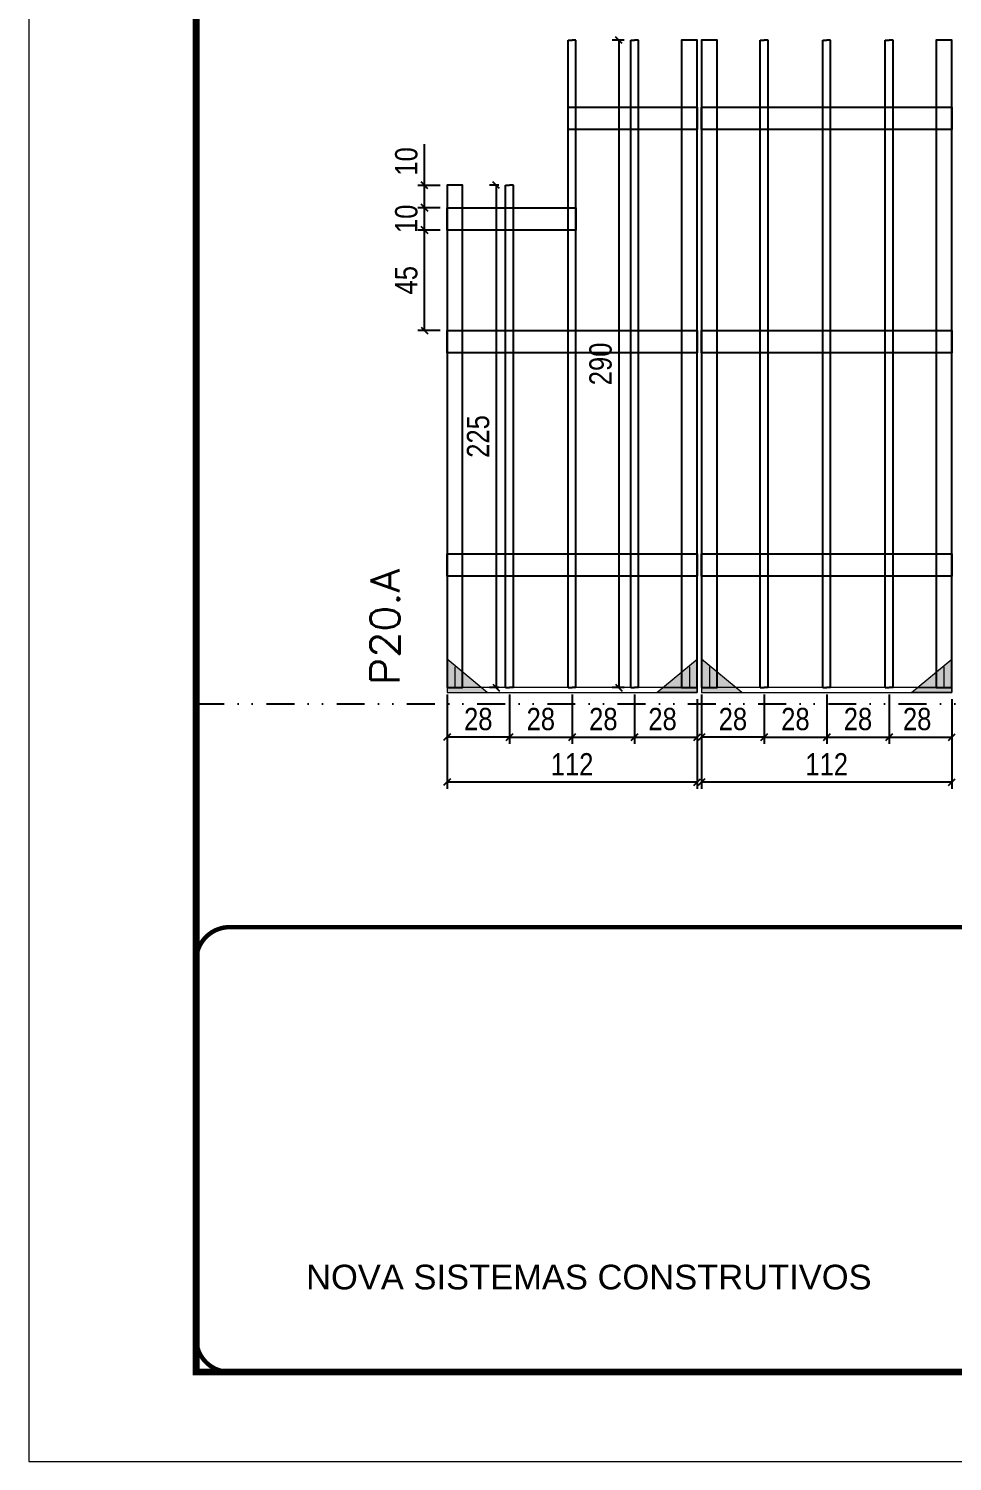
# Model space of a CAD drawing. Extents: x 14400 to 27878, y -21631 to 6985.
# Drawn here: x 19168 to 19582, y -14740 to -14098 of the extents above; entities that cross this region are included whole.
import ezdxf

# ---------------------------------------------------------------- set-up
doc = ezdxf.new("R2010")
doc.units = 0
for name, pattern in [('CONTINUO', [0]), ('DASHED', [0.75, 0.5, -0.25]), ('DIVIDE2', [0.625, 0.25, -0.125, 0, -0.125, 0, -0.125]), ('HIDDEN', [0.375, 0.25, -0.125])]:
    doc.linetypes.add(name, pattern=pattern)
for name, color, linetype in [('COTA', 241, 'Continuous'), ('Nível', 160, 'Continuous'), ('SARR_2.2x10', 60, 'Continuous'), ('SARR_3.5x7', 81, 'Continuous'), ('SARR_7x7', 40, 'Continuous')]:
    doc.layers.add(name, color=color, linetype=linetype)
for name, color, linetype, lineweight in [('Folhas', 255, 'Continuous', 9), ('Madeira', 126, 'Continuous', 18), ('Sarr 2.2x7', 40, 'Continuous', 9), ('SARRAFO DE PRESSAO', 251, 'DASHED', 9), ('Texto Seção', 7, 'Continuous', 15)]:
    doc.layers.add(name, color=color, linetype=linetype, lineweight=lineweight)
doc.styles.add('ARIAL', font='arial.ttf')
doc.styles.add('COTA TECNICA', font='techl___.ttf', dxfattribs={"height": 10})
doc.styles.add('REGUA-120', font='ROMANS.shx', dxfattribs={"height": 15})
doc.dimstyles.new('PAINEL', dxfattribs={"dimtxt": 10, "dimasz": 3, "dimexe": 3, "dimexo": 3, "dimgap": 3, "dimtad": 1, "dimdec": 1, "dimzin": 12, "dimdsep": 46, "dimtxsty": 'COTA TECNICA', "dimblk1": 'OBLIQUE', "dimblk2": 'OBLIQUE', "dimsah": 1, "dimcen": 0.9, "dimclrd": 4, "dimclre": 4, "dimclrt": 240, "dimadec": 1, "dimazin": 3, "dimtfac": 1, "dimtdec": 1, "dimtmove": 0, "dimatfit": 3, "dimfxl": 1, "dimtolj": 1, "dimtzin": 12, "dimarcsym": 0})

# ---------------------------------------------------------------- blocks, each defined once
blk = doc.blocks.new('9999999999')
at = {"color": 30, "linetype": 'CONTINUO', "const_width": 2}
blk.add_lwpolyline([(99583.98, 34230.21), (99583.98, 34414.45, 0.414214), (99568.98, 34429.45), (98228.98, 34429.45, 0.414214), (98213.98, 34414.45), (98213.98, 34245.21, 0.414214), (98228.98, 34230.21), (99583.98, 34230.21)], format="xyb", dxfattribs=at)
at = {"layer": 'Folhas'}
blk.add_lwpolyline([(98138.98, 34190.21), (99623.98, 34190.21), (99623.98, 35240.21), (98138.98, 35240.21)], close=True, dxfattribs=at)
at = {"layer": 'Folhas', "color": 30, "const_width": 3}
blk.add_lwpolyline([(98213.98, 34230.21), (99583.98, 34230.21), (99583.98, 35200.21), (98213.98, 35200.21)], close=True, dxfattribs=at)
at = {"color": 7, "linetype": 'Continuous', "ltscale": 5, "style": 'ARIAL'}
blk.add_text('NOVA SISTEMAS CONSTRUTIVOS', height=11.0592, dxfattribs=at).set_placement((98263.19, 34267.21))
blk = doc.blocks.new('_Oblique')
at = {"color": 0, "linetype": 'ByBlock', "lineweight": -2}
blk.add_line((-0.5, -0.5), (0.5, 0.5), dxfattribs=at)
blk = doc.blocks.new('*D3198')
at = {"layer": 'COTA', "color": 4, "lineweight": -2, "transparency": 16777216}
for p, q in [((19469.77, -14411.34), (19469.77, -14438.52)), ((19581.77, -14411.34), (19581.77, -14438.52)), ((19581.77, -14435.52), (19469.77, -14435.52))]:
    blk.add_line(p, q, dxfattribs=at)
at = {"layer": 'Defpoints', "color": 0, "transparency": 16777216}
for p in [(19469.77, -14408.34), (19581.77, -14408.34), (19469.77, -14435.52)]:
    blk.add_point(p, dxfattribs=at)
at = {"layer": 'COTA', "color": 4, "lineweight": -2, "transparency": 16777216, "xscale": 3, "yscale": 3, "zscale": 3, "rotation": 180}
blk.add_blockref('_Oblique', (19469.77, -14435.52), dxfattribs=at)
at = {"layer": 'COTA', "color": 4, "lineweight": -2, "transparency": 16777216, "xscale": 3, "yscale": 3, "zscale": 3}
blk.add_blockref('_Oblique', (19581.77, -14435.52), dxfattribs=at)
at = {"layer": 'COTA', "color": 240, "transparency": 16777216, "insert": (19525.77, -14427.46), "char_height": 10, "attachment_point": 5, "style": 'COTA TECNICA'}
blk.add_mtext('\\A1;112', dxfattribs=at)
blk = doc.blocks.new('*D3199')
at = {"layer": 'COTA', "color": 4, "lineweight": -2, "transparency": 16777216}
for p, q in [((19469.77, -14396.14), (19469.77, -14418.34)), ((19497.77, -14396.14), (19497.77, -14418.34)), ((19497.77, -14415.34), (19469.77, -14415.34))]:
    blk.add_line(p, q, dxfattribs=at)
at = {"layer": 'Defpoints', "color": 0, "transparency": 16777216}
for p in [(19469.77, -14393.14), (19497.77, -14393.14), (19469.77, -14415.34)]:
    blk.add_point(p, dxfattribs=at)
at = {"layer": 'COTA', "color": 4, "lineweight": -2, "transparency": 16777216, "xscale": 3, "yscale": 3, "zscale": 3, "rotation": 180}
blk.add_blockref('_Oblique', (19469.77, -14415.34), dxfattribs=at)
at = {"layer": 'COTA', "color": 4, "lineweight": -2, "transparency": 16777216, "xscale": 3, "yscale": 3, "zscale": 3}
blk.add_blockref('_Oblique', (19497.77, -14415.34), dxfattribs=at)
at = {"layer": 'COTA', "color": 240, "transparency": 16777216, "insert": (19483.77, -14407.25), "char_height": 10, "attachment_point": 5, "style": 'COTA TECNICA'}
blk.add_mtext('\\A1;28', dxfattribs=at)
blk = doc.blocks.new('*D3200')
at = {"layer": 'COTA', "color": 4, "lineweight": -2, "transparency": 16777216}
for p, q in [((19553.77, -14396.14), (19553.77, -14418.34)), ((19581.77, -14398.34), (19581.77, -14418.34)), ((19553.77, -14415.34), (19581.77, -14415.34))]:
    blk.add_line(p, q, dxfattribs=at)
at = {"layer": 'Defpoints', "color": 0, "transparency": 16777216}
for p in [(19553.77, -14393.14), (19581.77, -14395.34), (19581.77, -14415.34)]:
    blk.add_point(p, dxfattribs=at)
at = {"layer": 'COTA', "color": 4, "lineweight": -2, "transparency": 16777216, "xscale": 3, "yscale": 3, "zscale": 3, "rotation": 180}
blk.add_blockref('_Oblique', (19553.77, -14415.34), dxfattribs=at)
at = {"layer": 'COTA', "color": 4, "lineweight": -2, "transparency": 16777216, "xscale": 3, "yscale": 3, "zscale": 3}
blk.add_blockref('_Oblique', (19581.77, -14415.34), dxfattribs=at)
at = {"layer": 'COTA', "color": 240, "transparency": 16777216, "insert": (19566.27, -14407.25), "char_height": 10, "attachment_point": 5, "style": 'COTA TECNICA'}
blk.add_mtext('\\A1;28', dxfattribs=at)
blk = doc.blocks.new('*D3201')
at = {"layer": 'COTA', "color": 4, "lineweight": -2, "transparency": 16777216}
for p, q in [((19497.77, -14396.14), (19497.77, -14418.34)), ((19525.77, -14396.14), (19525.77, -14418.34)), ((19497.77, -14415.34), (19525.77, -14415.34))]:
    blk.add_line(p, q, dxfattribs=at)
at = {"layer": 'Defpoints', "color": 0, "transparency": 16777216}
for p in [(19497.77, -14393.14), (19525.77, -14393.14), (19525.77, -14415.34)]:
    blk.add_point(p, dxfattribs=at)
at = {"layer": 'COTA', "color": 4, "lineweight": -2, "transparency": 16777216, "xscale": 3, "yscale": 3, "zscale": 3, "rotation": 180}
blk.add_blockref('_Oblique', (19497.77, -14415.34), dxfattribs=at)
at = {"layer": 'COTA', "color": 4, "lineweight": -2, "transparency": 16777216, "xscale": 3, "yscale": 3, "zscale": 3}
blk.add_blockref('_Oblique', (19525.77, -14415.34), dxfattribs=at)
at = {"layer": 'COTA', "color": 240, "transparency": 16777216, "insert": (19511.77, -14407.25), "char_height": 10, "attachment_point": 5, "style": 'COTA TECNICA'}
blk.add_mtext('\\A1;28', dxfattribs=at)
blk = doc.blocks.new('*D3202')
at = {"layer": 'COTA', "color": 4, "lineweight": -2, "transparency": 16777216}
for p, q in [((19525.77, -14396.14), (19525.77, -14418.34)), ((19553.77, -14396.14), (19553.77, -14418.34)), ((19525.77, -14415.34), (19553.77, -14415.34))]:
    blk.add_line(p, q, dxfattribs=at)
at = {"layer": 'Defpoints', "color": 0, "transparency": 16777216}
for p in [(19525.77, -14393.14), (19553.77, -14393.14), (19553.77, -14415.34)]:
    blk.add_point(p, dxfattribs=at)
at = {"layer": 'COTA', "color": 4, "lineweight": -2, "transparency": 16777216, "xscale": 3, "yscale": 3, "zscale": 3, "rotation": 180}
blk.add_blockref('_Oblique', (19525.77, -14415.34), dxfattribs=at)
at = {"layer": 'COTA', "color": 4, "lineweight": -2, "transparency": 16777216, "xscale": 3, "yscale": 3, "zscale": 3}
blk.add_blockref('_Oblique', (19553.77, -14415.34), dxfattribs=at)
at = {"layer": 'COTA', "color": 240, "transparency": 16777216, "insert": (19539.77, -14407.25), "char_height": 10, "attachment_point": 5, "style": 'COTA TECNICA'}
blk.add_mtext('\\A1;28', dxfattribs=at)
blk = doc.blocks.new('*D3164')
at = {"layer": 'COTA', "color": 4, "lineweight": -2, "transparency": 16777216}
for p, q in [((19355.77, -14411.34), (19355.77, -14438.52)), ((19467.77, -14411.34), (19467.77, -14438.52)), ((19467.77, -14435.52), (19355.77, -14435.52))]:
    blk.add_line(p, q, dxfattribs=at)
at = {"layer": 'Defpoints', "color": 0, "transparency": 16777216}
for p in [(19355.77, -14408.34), (19467.77, -14408.34), (19355.77, -14435.52)]:
    blk.add_point(p, dxfattribs=at)
at = {"layer": 'COTA', "color": 4, "lineweight": -2, "transparency": 16777216, "xscale": 3, "yscale": 3, "zscale": 3, "rotation": 180}
blk.add_blockref('_Oblique', (19355.77, -14435.52), dxfattribs=at)
at = {"layer": 'COTA', "color": 4, "lineweight": -2, "transparency": 16777216, "xscale": 3, "yscale": 3, "zscale": 3}
blk.add_blockref('_Oblique', (19467.77, -14435.52), dxfattribs=at)
at = {"layer": 'COTA', "color": 240, "transparency": 16777216, "insert": (19411.77, -14427.46), "char_height": 10, "attachment_point": 5, "style": 'COTA TECNICA'}
blk.add_mtext('\\A1;112', dxfattribs=at)
blk = doc.blocks.new('*D3165')
at = {"layer": 'COTA', "color": 4, "lineweight": -2, "transparency": 16777216}
for p, q in [((19355.77, -14396.14), (19355.77, -14418.34)), ((19383.77, -14396.14), (19383.77, -14418.34)), ((19383.77, -14415.34), (19355.77, -14415.34))]:
    blk.add_line(p, q, dxfattribs=at)
at = {"layer": 'Defpoints', "color": 0, "transparency": 16777216}
for p in [(19355.77, -14393.14), (19383.77, -14393.14), (19355.77, -14415.34)]:
    blk.add_point(p, dxfattribs=at)
at = {"layer": 'COTA', "color": 4, "lineweight": -2, "transparency": 16777216, "xscale": 3, "yscale": 3, "zscale": 3, "rotation": 180}
blk.add_blockref('_Oblique', (19355.77, -14415.34), dxfattribs=at)
at = {"layer": 'COTA', "color": 4, "lineweight": -2, "transparency": 16777216, "xscale": 3, "yscale": 3, "zscale": 3}
blk.add_blockref('_Oblique', (19383.77, -14415.34), dxfattribs=at)
at = {"layer": 'COTA', "color": 240, "transparency": 16777216, "insert": (19369.77, -14407.25), "char_height": 10, "attachment_point": 5, "style": 'COTA TECNICA'}
blk.add_mtext('\\A1;28', dxfattribs=at)
blk = doc.blocks.new('*D3166')
at = {"layer": 'COTA', "color": 4, "lineweight": -2, "transparency": 16777216}
for p, q in [((19439.77, -14396.14), (19439.77, -14418.34)), ((19467.77, -14398.34), (19467.77, -14418.34)), ((19439.77, -14415.34), (19467.77, -14415.34))]:
    blk.add_line(p, q, dxfattribs=at)
at = {"layer": 'Defpoints', "color": 0, "transparency": 16777216}
for p in [(19439.77, -14393.14), (19467.77, -14395.34), (19467.77, -14415.34)]:
    blk.add_point(p, dxfattribs=at)
at = {"layer": 'COTA', "color": 4, "lineweight": -2, "transparency": 16777216, "xscale": 3, "yscale": 3, "zscale": 3, "rotation": 180}
blk.add_blockref('_Oblique', (19439.77, -14415.34), dxfattribs=at)
at = {"layer": 'COTA', "color": 4, "lineweight": -2, "transparency": 16777216, "xscale": 3, "yscale": 3, "zscale": 3}
blk.add_blockref('_Oblique', (19467.77, -14415.34), dxfattribs=at)
at = {"layer": 'COTA', "color": 240, "transparency": 16777216, "insert": (19452.27, -14407.25), "char_height": 10, "attachment_point": 5, "style": 'COTA TECNICA'}
blk.add_mtext('\\A1;28', dxfattribs=at)
blk = doc.blocks.new('*D3167')
at = {"layer": 'COTA', "color": 4, "lineweight": -2, "transparency": 16777216}
for p, q in [((19383.77, -14396.14), (19383.77, -14418.34)), ((19411.77, -14396.14), (19411.77, -14418.34)), ((19383.77, -14415.34), (19411.77, -14415.34))]:
    blk.add_line(p, q, dxfattribs=at)
at = {"layer": 'Defpoints', "color": 0, "transparency": 16777216}
for p in [(19383.77, -14393.14), (19411.77, -14393.14), (19411.77, -14415.34)]:
    blk.add_point(p, dxfattribs=at)
at = {"layer": 'COTA', "color": 4, "lineweight": -2, "transparency": 16777216, "xscale": 3, "yscale": 3, "zscale": 3, "rotation": 180}
blk.add_blockref('_Oblique', (19383.77, -14415.34), dxfattribs=at)
at = {"layer": 'COTA', "color": 4, "lineweight": -2, "transparency": 16777216, "xscale": 3, "yscale": 3, "zscale": 3}
blk.add_blockref('_Oblique', (19411.77, -14415.34), dxfattribs=at)
at = {"layer": 'COTA', "color": 240, "transparency": 16777216, "insert": (19397.77, -14407.25), "char_height": 10, "attachment_point": 5, "style": 'COTA TECNICA'}
blk.add_mtext('\\A1;28', dxfattribs=at)
blk = doc.blocks.new('*D3168')
at = {"layer": 'COTA', "color": 4, "lineweight": -2, "transparency": 16777216}
for p, q in [((19411.77, -14396.14), (19411.77, -14418.34)), ((19439.77, -14396.14), (19439.77, -14418.34)), ((19411.77, -14415.34), (19439.77, -14415.34))]:
    blk.add_line(p, q, dxfattribs=at)
at = {"layer": 'Defpoints', "color": 0, "transparency": 16777216}
for p in [(19411.77, -14393.14), (19439.77, -14393.14), (19439.77, -14415.34)]:
    blk.add_point(p, dxfattribs=at)
at = {"layer": 'COTA', "color": 4, "lineweight": -2, "transparency": 16777216, "xscale": 3, "yscale": 3, "zscale": 3, "rotation": 180}
blk.add_blockref('_Oblique', (19411.77, -14415.34), dxfattribs=at)
at = {"layer": 'COTA', "color": 4, "lineweight": -2, "transparency": 16777216, "xscale": 3, "yscale": 3, "zscale": 3}
blk.add_blockref('_Oblique', (19439.77, -14415.34), dxfattribs=at)
at = {"layer": 'COTA', "color": 240, "transparency": 16777216, "insert": (19425.77, -14407.25), "char_height": 10, "attachment_point": 5, "style": 'COTA TECNICA'}
blk.add_mtext('\\A1;28', dxfattribs=at)
blk = doc.blocks.new('*D3169')
at = {"layer": 'COTA', "color": 4, "lineweight": -2, "transparency": 16777216}
for p, q in [((19379.02, -14168.14), (19374.84, -14168.14)), ((19377.84, -14168.14), (19377.84, -14393.14)), ((19379.02, -14393.14), (19374.84, -14393.14))]:
    blk.add_line(p, q, dxfattribs=at)
at = {"layer": 'Defpoints', "color": 0, "transparency": 16777216}
for p in [(19382.02, -14168.14), (19377.84, -14393.14), (19382.02, -14393.14)]:
    blk.add_point(p, dxfattribs=at)
at = {"layer": 'COTA', "color": 4, "lineweight": -2, "transparency": 16777216, "xscale": 3, "yscale": 3, "zscale": 3}
for p, rotation in [((19377.84, -14168.14), 90), ((19377.84, -14393.14), 270)]:
    blk.add_blockref('_Oblique', p, dxfattribs=dict(at, rotation=rotation))
at = {"layer": 'COTA', "color": 240, "transparency": 16777216, "insert": (19369.73, -14280.64), "char_height": 10, "attachment_point": 5, "rotation": 90, "style": 'COTA TECNICA'}
blk.add_mtext('\\A1;225', dxfattribs=at)
blk = doc.blocks.new('*D3188')
at = {"layer": 'COTA', "color": 4, "lineweight": -2, "transparency": 16777216}
for p, q in [((19435.02, -14103.18), (19429.69, -14103.18)), ((19432.69, -14103.18), (19432.69, -14393.14)), ((19435.02, -14393.14), (19429.69, -14393.14))]:
    blk.add_line(p, q, dxfattribs=at)
at = {"layer": 'Defpoints', "color": 0, "transparency": 16777216}
for p in [(19438.02, -14103.18), (19432.69, -14393.14), (19438.02, -14393.14)]:
    blk.add_point(p, dxfattribs=at)
at = {"layer": 'COTA', "color": 4, "lineweight": -2, "transparency": 16777216, "xscale": 3, "yscale": 3, "zscale": 3}
for p, rotation in [((19432.69, -14103.18), 90), ((19432.69, -14393.14), 270)]:
    blk.add_blockref('_Oblique', p, dxfattribs=dict(at, rotation=rotation))
at = {"layer": 'COTA', "color": 240, "transparency": 16777216, "insert": (19424.55, -14248.16), "char_height": 10, "attachment_point": 5, "rotation": 90, "style": 'COTA TECNICA'}
blk.add_mtext('\\A1;290', dxfattribs=at)
blk = doc.blocks.new('*D3281')
at = {"layer": 'COTA', "color": 4, "lineweight": -2, "transparency": 16777216}
for p, q in [((19352.77, -14178.18), (19342.7, -14178.18)), ((19345.7, -14188.18), (19345.7, -14178.18)), ((19352.77, -14188.18), (19342.7, -14188.18))]:
    blk.add_line(p, q, dxfattribs=at)
at = {"layer": 'Defpoints', "color": 0, "transparency": 16777216}
for p in [(19345.7, -14178.18), (19355.77, -14178.18), (19355.77, -14188.18)]:
    blk.add_point(p, dxfattribs=at)
at = {"layer": 'COTA', "color": 4, "lineweight": -2, "transparency": 16777216, "xscale": 3, "yscale": 3, "zscale": 3}
for p, rotation in [((19345.7, -14178.18), 90), ((19345.7, -14188.18), 270)]:
    blk.add_blockref('_Oblique', p, dxfattribs=dict(at, rotation=rotation))
at = {"layer": 'COTA', "color": 240, "transparency": 16777216, "insert": (19337.59, -14183.18), "char_height": 10, "attachment_point": 5, "rotation": 90, "style": 'COTA TECNICA'}
blk.add_mtext('\\A1;10', dxfattribs=at)
blk = doc.blocks.new('*D3280')
at = {"layer": 'COTA', "color": 4, "lineweight": -2, "transparency": 16777216}
for p, q in [((19345.7, -14168.18), (19345.7, -14149.75)), ((19352.77, -14168.18), (19342.7, -14168.18)), ((19345.7, -14178.18), (19345.7, -14168.18)), ((19352.77, -14178.18), (19342.7, -14178.18))]:
    blk.add_line(p, q, dxfattribs=at)
at = {"layer": 'Defpoints', "color": 0, "transparency": 16777216}
for p in [(19345.7, -14168.18), (19355.77, -14168.18), (19355.77, -14178.18)]:
    blk.add_point(p, dxfattribs=at)
at = {"layer": 'COTA', "color": 4, "lineweight": -2, "transparency": 16777216, "xscale": 3, "yscale": 3, "zscale": 3}
for p, rotation in [((19345.7, -14168.18), 90), ((19345.7, -14178.18), 270)]:
    blk.add_blockref('_Oblique', p, dxfattribs=dict(at, rotation=rotation))
at = {"layer": 'COTA', "color": 240, "transparency": 16777216, "insert": (19337.59, -14157.47), "char_height": 10, "attachment_point": 5, "rotation": 90, "style": 'COTA TECNICA'}
blk.add_mtext('\\A1;10', dxfattribs=at)
blk = doc.blocks.new('*D3282')
at = {"layer": 'COTA', "color": 4, "lineweight": -2, "transparency": 16777216}
for p, q in [((19352.77, -14188.18), (19342.7, -14188.18)), ((19345.7, -14233.18), (19345.7, -14188.18)), ((19352.77, -14233.18), (19342.7, -14233.18))]:
    blk.add_line(p, q, dxfattribs=at)
at = {"layer": 'Defpoints', "color": 0, "transparency": 16777216}
for p in [(19345.7, -14188.18), (19355.77, -14188.18), (19355.77, -14233.18)]:
    blk.add_point(p, dxfattribs=at)
at = {"layer": 'COTA', "color": 4, "lineweight": -2, "transparency": 16777216, "xscale": 3, "yscale": 3, "zscale": 3}
for p, rotation in [((19345.7, -14188.18), 90), ((19345.7, -14233.18), 270)]:
    blk.add_blockref('_Oblique', p, dxfattribs=dict(at, rotation=rotation))
at = {"layer": 'COTA', "color": 240, "transparency": 16777216, "insert": (19337.59, -14210.68), "char_height": 10, "attachment_point": 5, "rotation": 90, "style": 'COTA TECNICA'}
blk.add_mtext('\\A1;45', dxfattribs=at)

msp = doc.modelspace()

# ---------------------------------------------------------------- hatches: boundary and pattern name
at = {"layer": 'Madeira'}
h = msp.add_hatch(color=252, dxfattribs=at)
h.dxf.hatch_style = 2
h.paths.add_polyline_path([(19355.77, -14380.34), (19355.77, -14395.34), (19373.77, -14395.34)])
h = msp.add_hatch(color=252, dxfattribs=at)
h.dxf.hatch_style = 2
h.paths.add_polyline_path([(19467.77, -14380.34), (19467.77, -14395.34), (19449.77, -14395.34)])
h = msp.add_hatch(color=252, dxfattribs=at)
h.dxf.hatch_style = 2
h.paths.add_polyline_path([(19469.77, -14380.34), (19469.77, -14395.34), (19487.77, -14395.34)])
h = msp.add_hatch(color=252, dxfattribs=at)
h.dxf.hatch_style = 2
h.paths.add_polyline_path([(19581.77, -14380.34), (19581.77, -14395.34), (19563.77, -14395.34)])

# ---------------------------------------------------------------- linework, layer by layer
at = {"layer": 'Madeira', "color": 1, "linetype": 'HIDDEN'}
for p, q in [((19359.27, -14383.84), (19359.27, -14393.14)), ((19359.27, -14383.84), (19359.27, -14393.14)), ((19464.27, -14383.84), (19464.27, -14393.14)), ((19464.27, -14383.84), (19464.27, -14393.14)), ((19473.27, -14383.84), (19473.27, -14393.14)), ((19473.27, -14383.84), (19473.27, -14393.14)), ((19578.27, -14383.84), (19578.27, -14393.14)), ((19578.27, -14383.84), (19578.27, -14393.14)), ((19362.77, -14387.34), (19362.77, -14393.14)), ((19476.77, -14387.34), (19476.77, -14393.14)), ((19365.61, -14393.14), (19355.77, -14393.14)), ((19365.61, -14393.14), (19355.77, -14393.14)), ((19371.57, -14393.14), (19355.77, -14393.14)), ((19451.97, -14393.14), (19467.77, -14393.14)), ((19457.94, -14393.14), (19467.77, -14393.14)), ((19457.94, -14393.14), (19467.77, -14393.14)), ((19479.61, -14393.14), (19469.77, -14393.14)), ((19479.61, -14393.14), (19469.77, -14393.14)), ((19485.57, -14393.14), (19469.77, -14393.14)), ((19565.97, -14393.14), (19581.77, -14393.14)), ((19571.94, -14393.14), (19581.77, -14393.14)), ((19571.94, -14393.14), (19581.77, -14393.14))]:
    msp.add_line(p, q, dxfattribs=at)
at = {"layer": 'Madeira'}
for p, q in [((19355.77, -14393.14), (19355.77, -14395.34)), ((19355.77, -14393.14), (19355.77, -14395.34)), ((19355.77, -14393.14), (19355.77, -14395.34)), ((19469.77, -14393.14), (19469.77, -14395.34)), ((19469.77, -14393.14), (19469.77, -14395.34)), ((19469.77, -14393.14), (19469.77, -14395.34))]:
    msp.add_line(p, q, dxfattribs=at)
at = {"layer": 'Madeira', "color": 0}
for points in [[(19355.77, -14380.34), (19355.77, -14395.34), (19373.77, -14395.34), (19355.77, -14380.34)], [(19467.77, -14380.34), (19467.77, -14395.34), (19449.77, -14395.34), (19467.77, -14380.34)], [(19469.77, -14380.34), (19469.77, -14395.34), (19487.77, -14395.34), (19469.77, -14380.34)], [(19581.77, -14380.34), (19581.77, -14395.34), (19563.77, -14395.34), (19581.77, -14380.34)]]:
    msp.add_lwpolyline(points, dxfattribs=at)
at = {"layer": 'Nível', "color": 4, "linetype": 'DIVIDE2', "ltscale": 50}
msp.add_line((19243.47, -14400.34), (20613.47, -14400.34), dxfattribs=at)
at = {"layer": 'Sarr 2.2x7'}
for points in [[(19467.77, -14393.14), (19355.77, -14393.14), (19355.77, -14395.34), (19467.77, -14395.34)], [(19581.77, -14393.14), (19469.77, -14393.14), (19469.77, -14395.34), (19581.77, -14395.34)]]:
    msp.add_lwpolyline(points, close=True, dxfattribs=at)
at = {"layer": 'SARR_2.2x10'}
for points in [[(19410.02, -14133.14), (19467.77, -14133.14), (19467.77, -14143.14), (19410.02, -14143.14)], [(19469.77, -14133.14), (19581.77, -14133.14), (19581.77, -14143.14), (19469.77, -14143.14)], [(19355.77, -14178.18), (19413.52, -14178.18), (19413.52, -14188.18), (19355.77, -14188.18)], [(19355.77, -14233.18), (19467.77, -14233.18), (19467.77, -14243.18), (19355.77, -14243.18)], [(19469.77, -14233.18), (19581.77, -14233.18), (19581.77, -14243.18), (19469.77, -14243.18)], [(19355.77, -14333.18), (19467.77, -14333.18), (19467.77, -14343.18), (19355.77, -14343.18)], [(19469.77, -14333.18), (19581.77, -14333.18), (19581.77, -14343.18), (19469.77, -14343.18)]]:
    msp.add_lwpolyline(points, close=True, dxfattribs=at)
at = {"layer": 'SARR_3.5x7'}
for p, q in [((19410.02, -14393.14), (19410.02, -14103.18)), ((19410.02, -14103.18), (19411.77, -14103.18)), ((19413.52, -14103.18), (19411.77, -14103.18)), ((19413.52, -14393.14), (19413.52, -14103.18)), ((19438.02, -14393.14), (19438.02, -14103.18)), ((19438.02, -14103.18), (19439.77, -14103.18)), ((19441.52, -14103.18), (19439.77, -14103.18)), ((19441.52, -14393.14), (19441.52, -14103.18)), ((19496.02, -14393.14), (19496.02, -14103.18)), ((19496.02, -14103.18), (19497.77, -14103.18)), ((19499.52, -14103.18), (19497.77, -14103.18)), ((19499.52, -14393.14), (19499.52, -14103.18)), ((19524.02, -14393.14), (19524.02, -14103.18)), ((19524.02, -14103.18), (19525.77, -14103.18)), ((19527.52, -14103.18), (19525.77, -14103.18)), ((19527.52, -14393.14), (19527.52, -14103.18)), ((19552.02, -14393.14), (19552.02, -14103.18)), ((19552.02, -14103.18), (19553.77, -14103.18)), ((19555.52, -14103.18), (19553.77, -14103.18)), ((19555.52, -14393.14), (19555.52, -14103.18)), ((19382.02, -14393.14), (19382.02, -14168.14)), ((19382.02, -14168.14), (19383.77, -14168.14)), ((19385.52, -14168.14), (19383.77, -14168.14)), ((19385.52, -14393.14), (19385.52, -14168.14)), ((19382.02, -14393.14), (19383.77, -14393.14)), ((19385.52, -14393.14), (19383.77, -14393.14)), ((19410.02, -14393.14), (19411.77, -14393.14)), ((19413.52, -14393.14), (19411.77, -14393.14)), ((19438.02, -14393.14), (19439.77, -14393.14)), ((19441.52, -14393.14), (19439.77, -14393.14)), ((19496.02, -14393.14), (19497.77, -14393.14)), ((19499.52, -14393.14), (19497.77, -14393.14)), ((19524.02, -14393.14), (19525.77, -14393.14)), ((19527.52, -14393.14), (19525.77, -14393.14)), ((19552.02, -14393.14), (19553.77, -14393.14)), ((19555.52, -14393.14), (19553.77, -14393.14))]:
    msp.add_line(p, q, dxfattribs=at)
at = {"layer": 'SARR_7x7'}
for points in [[(19460.77, -14393.14), (19467.77, -14393.14), (19467.77, -14103.18), (19460.77, -14103.18)], [(19469.77, -14393.14), (19476.77, -14393.14), (19476.77, -14103.18), (19469.77, -14103.18)], [(19574.77, -14393.14), (19581.77, -14393.14), (19581.77, -14103.18), (19574.77, -14103.18)], [(19355.77, -14393.14), (19362.77, -14393.14), (19362.77, -14168.14), (19355.77, -14168.14)]]:
    msp.add_lwpolyline(points, close=True, dxfattribs=at)

# ---------------------------------------------------------------- block references
at = {"layer": 'SARRAFO DE PRESSAO', "color": 6, "linetype": 'ByBlock'}
msp.add_blockref('9999999999', (-78970.51, -48929.83), dxfattribs=at)

# ---------------------------------------------------------------- texts
at = {"layer": 'Texto Seção', "style": 'REGUA-120', "width": 1.05}
msp.add_text('P20.A', height=13, rotation=90, dxfattribs=at).set_placement((19334.48, -14392.04))

# ---------------------------------------------------------------- dimensions: what is measured, and where the dimension line sits
at = {"layer": 'COTA'}
for base, p1, p2, angle, picture, middle in [((19432.69, -14393.14), (19438.02, -14103.18), (19438.02, -14393.14), 90, '*D3188', (19424.55, -14248.16)), ((19377.84, -14393.14), (19382.02, -14168.14), (19382.02, -14393.14), 90, '*D3169', (19369.73, -14280.64)), ((19355.77, -14415.34), (19383.77, -14393.14), (19355.77, -14393.14), 180, '*D3165', (19369.77, -14407.25)), ((19469.77, -14415.34), (19497.77, -14393.14), (19469.77, -14393.14), 180, '*D3199', (19483.77, -14407.25)), ((19355.77, -14435.52), (19467.77, -14408.34), (19355.77, -14408.34), 180, '*D3164', (19411.77, -14427.46)), ((19469.77, -14435.52), (19581.77, -14408.34), (19469.77, -14408.34), 180, '*D3198', (19525.77, -14427.46))]:
    dim = msp.add_linear_dim(base=base, p1=p1, p2=p2, angle=angle, dimstyle='PAINEL', override={"dimtmove": 1}, dxfattribs=at)
    dim.commit()
    dim.dimension.update_dxf_attribs({"geometry": picture, "text_midpoint": middle})
for base, p1, p2, picture, middle in [((19345.7, -14168.18), (19355.77, -14178.18), (19355.77, -14168.18), '*D3280', (19337.59, -14157.47)), ((19345.7, -14188.18), (19355.77, -14233.18), (19355.77, -14188.18), '*D3282', (19337.59, -14210.68))]:
    dim = msp.add_linear_dim(base=base, p1=p1, p2=p2, angle=90, dimstyle='PAINEL', dxfattribs=at)
    dim.commit()
    dim.dimension.update_dxf_attribs({"geometry": picture, "text_midpoint": middle})
dim = msp.add_linear_dim(base=(19345.7, -14178.18), p1=(19355.77, -14188.18), p2=(19355.77, -14178.18), angle=90, dimstyle='PAINEL', dxfattribs=at)
dim.commit()
dim.dimension.update_dxf_attribs({"geometry": '*D3281', "text_midpoint": (19345.7, -14183.18), "dimtype": 160})
for base, p1, p2, picture, middle in [((19411.77, -14415.34), (19383.77, -14393.14), (19411.77, -14393.14), '*D3167', (19397.77, -14407.25)), ((19439.77, -14415.34), (19411.77, -14393.14), (19439.77, -14393.14), '*D3168', (19425.77, -14407.25)), ((19525.77, -14415.34), (19497.77, -14393.14), (19525.77, -14393.14), '*D3201', (19511.77, -14407.25)), ((19553.77, -14415.34), (19525.77, -14393.14), (19553.77, -14393.14), '*D3202', (19539.77, -14407.25))]:
    dim = msp.add_linear_dim(base=base, p1=p1, p2=p2, dimstyle='PAINEL', override={"dimtmove": 1}, dxfattribs=at)
    dim.commit()
    dim.dimension.update_dxf_attribs({"geometry": picture, "text_midpoint": middle})
for base, p1, p2, picture, middle in [((19467.77, -14415.34), (19439.77, -14393.14), (19467.77, -14395.34), '*D3166', (19452.27, -14415.34)), ((19581.77, -14415.34), (19553.77, -14393.14), (19581.77, -14395.34), '*D3200', (19566.27, -14415.34))]:
    dim = msp.add_linear_dim(base=base, p1=p1, p2=p2, dimstyle='PAINEL', override={"dimtmove": 1}, dxfattribs=at)
    dim.commit()
    dim.dimension.update_dxf_attribs({"geometry": picture, "text_midpoint": middle, "dimtype": 160})

doc.saveas('drawing.dxf')
